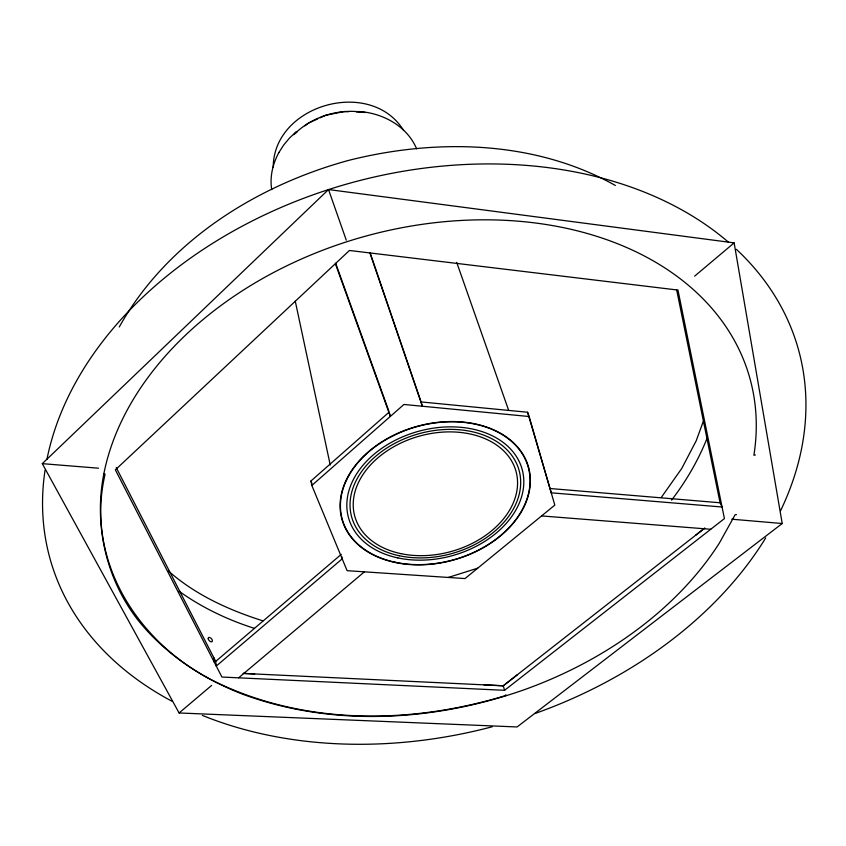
<?xml version="1.0" encoding="UTF-8"?>
<svg xmlns="http://www.w3.org/2000/svg" width="846" height="846" viewBox="0 0 846 846"><rect width="100%" height="100%" fill="white"/><g stroke="black" fill="none" stroke-linecap="round" stroke-linejoin="round"><path stroke-width="1.27" d="M273.216 167.381C273.29 104.693 370.474 77.166 403.542 130.337M755.383 454.926L753.892 455.275A333.99 240.359 -15.7 0 0 472.332 219.992A333.99 240.359 -15.7 0 0 103.794 474.035L103.762 474.172C93.811 525.059 106.11 579.33 138.109 620.277C164.822 653.609 201.253 677.709 240.687 693.456C331.389 727.549 433.342 721.575 523.822 689.892A334.022 240.38 -15.7 0 0 719.364 543.09L735.132 514.706L736.485 514.654M703.407 421.075L696.163 440.872L681.813 468.356L661.276 497.469M278.905 152.492C272.782 163.722 269.588 176.899 271.725 189.652M119.244 326.99C167.096 241.649 255.566 185.972 348.245 160.486C436.219 138.236 534.778 140.214 615.349 185.475M278.746 152.735L283.664 145.057L289.459 138.099L296.195 131.733M293.678 134.736L297.009 131.934M42.3 463.65L328.523 189.557L734.138 242.887L782.212 523.515L517.096 726.957L179.088 712.967L42.3 463.65L98.506 468.198M295.043 133.446C312.354 116.833 337.543 108.838 361.284 112.032M370.03 252.542L421.097 401.935L527.576 412.245L529.131 416.518L554.807 505.115L465.025 578.569L347.093 570.68L311.825 485.456L310.937 480.993L389.192 412.076L390.344 416.422L335.376 263.666M311.825 485.456L403.933 404.473L529.131 416.518M341.731 556.594L342.196 558.846L216.269 666.066L215.719 661.403L341.266 554.342M179.088 712.967L211.637 685.408M694.619 276.156L734.138 242.887M238.625 677.826L364.415 571.833M254.667 673.934L243.14 673.405L503.254 685.768L704.771 528.084L695.782 535.137M484.039 684.869L503.275 685.82L517.583 674.579M504.576 690.304L724.419 518.587L677.963 290.072L349.461 250.469L115.352 469.847L221.916 677.043L504.576 690.304L503.254 685.768M304.877 125.874L308.589 123.019L317.705 118.895M320.01 117.848L325.615 115.31L344.005 111.566L348.732 111.693M448.295 577.448L477.715 568.174M356.261 111.894L362.416 112.063M541.577 515.933L710.746 529.268M549.688 488.491L720.062 502.767L722.072 507.008L551.243 492.827L527.576 412.245M731.832 519.211L782.212 523.515M358.81 111.492C382.593 112.941 407.222 126.117 416.623 148.854M363.177 112.264L365.271 112.529M103.804 474.035L105.084 474.257C83.733 565.065 143.799 651.526 225.713 686.614C313.697 725.477 415.227 723.203 506.035 695.444L505.792 694.767M262.969 620.879C228.896 610.072 195.394 594.875 168.417 570.987M116.262 467.627L215.719 661.403M310.937 480.993L311.931 483.394M335.661 263.233L388.748 410.839M456.713 262.408L508.71 410.49M328.523 189.557L346.278 240.169M369.914 252.933L422.344 406.249L421.097 401.935M295.296 301.313L330.236 465.014M676.663 289.914L720.062 502.767M213.7 657.458L214.239 662.122M707.066 438.217A318.001 236.891 -15.7 0 1 671.597 500.123M254.487 628.388A318.001 236.891 -15.7 0 1 179.045 591.206M736.432 249.348A388.557 280.946 -15.7 0 1 780.583 510.698M765.704 537.929A388.557 280.946 -15.7 0 1 534.958 713.538M492.203 726.767A388.557 280.946 -15.7 0 1 202.395 715.409M171.865 701.175A388.557 280.946 -15.7 0 1 45.05 470.207M46.932 459.431A388.557 280.946 -15.7 0 1 330.257 189.028A388.557 280.946 -15.7 0 1 728.237 242.009M399.291 555.759A86.905 62.139 -15.7 0 0 520.364 476.901A86.905 62.139 -15.7 0 0 386.4 448.285A86.905 62.139 -15.7 0 0 399.291 555.759M400.75 553.612A83.68 59.833 -15.7 0 0 517.244 477.588A83.68 59.833 -15.7 0 0 388.177 450.146A83.68 59.833 -15.7 0 0 400.75 553.612M397.821 557.905A90.131 64.444 -15.7 0 0 523.484 476.213A90.131 64.444 -15.7 0 0 384.634 446.402A90.131 64.444 -15.7 0 0 397.821 557.905M394.87 562.178A96.571 69.055 -15.7 0 0 529.723 474.849A96.571 69.055 -15.7 0 0 381.102 442.627A96.571 69.055 -15.7 0 0 394.87 562.178M394.722 562.389A96.899 69.287 -15.7 0 0 530.04 474.775A96.899 69.287 -15.7 0 0 380.922 442.437A96.899 69.287 -15.7 0 0 394.722 562.389M208.243 638.857A2.697 1.481 48.7 0 0 211.701 641.828A2.697 1.481 48.7 0 0 210.918 638.17A2.697 1.481 48.7 0 0 208.243 638.857"/></g></svg>
